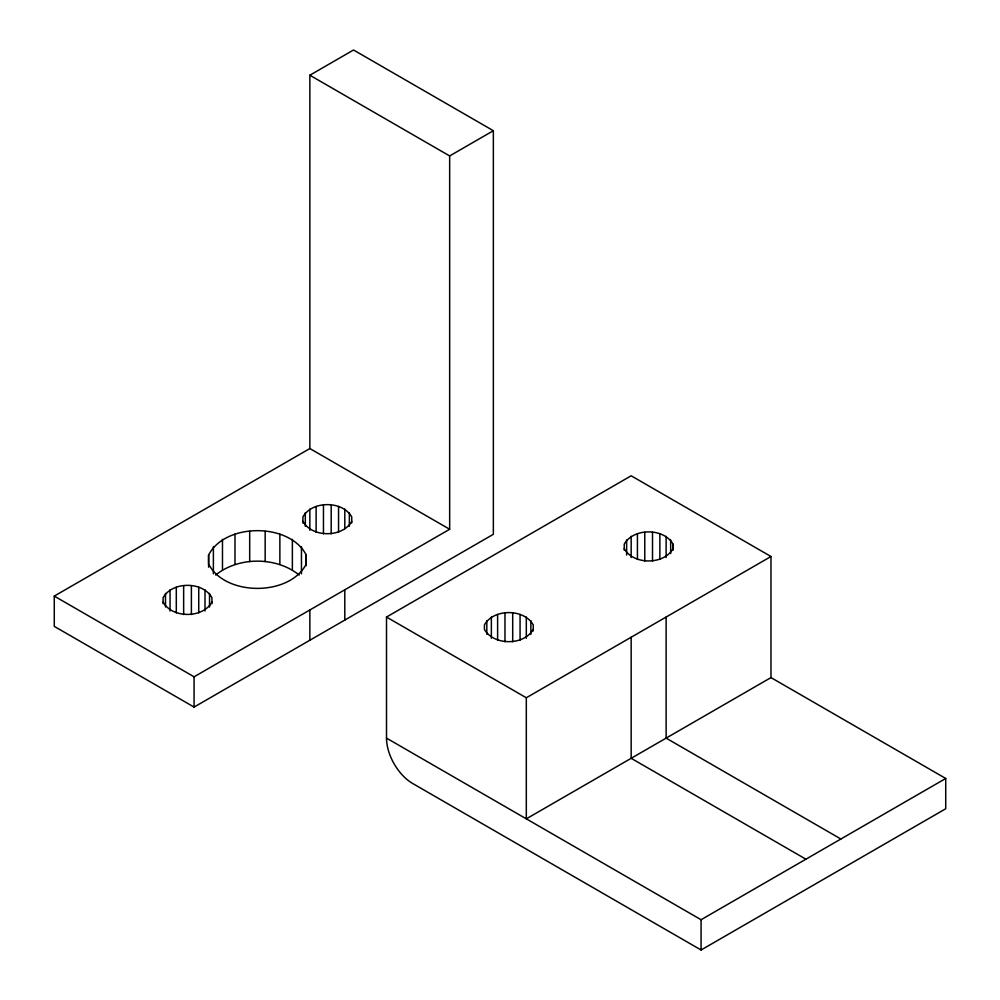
<?xml version="1.0" encoding="UTF-8"?>
<svg xmlns="http://www.w3.org/2000/svg" width="1000" height="1000" viewBox="0 0 1000 1000"><rect width="100%" height="100%" fill="white"/><g stroke="black" fill="none" stroke-linecap="round" stroke-linejoin="round"><path stroke-width="1.5" d="M208.6 555.062L208.6 563.987C225.05 596.512 289.8 596.512 306.25 563.987L306.25 555.062C289.8 522.537 225.05 522.537 208.6 555.062L208.6 567.175M211.938 603.7L211.938 597.65C202.75 581.25 172.288 581.25 163.113 597.65L163.113 603.7M211.938 602.112C202.75 618.525 172.288 618.525 163.113 602.112M351.737 522.987L351.737 516.938C342.562 500.525 312.1 500.525 302.913 516.938L302.913 522.987M351.737 521.4C342.562 537.8 312.1 537.8 302.913 521.4M533.25 630.95L533.25 624.9C524.075 608.5 493.6 608.5 484.425 624.9L484.425 629.438C493.713 645.738 524.062 645.763 533.25 629.362M624.237 548.65C633.413 565.05 663.875 565.05 673.05 548.65L673.05 544.188C663.875 527.775 633.413 527.775 624.237 544.188L624.237 550.237M215.65 575.037C238.637 556.512 276.212 556.512 299.188 575.037M309.85 75.225L353.537 50L493.35 130.712L493.35 534.3L194.075 707.087L54.275 626.375L54.275 596.1L309.85 448.537L449.663 529.263L449.663 155.938L309.85 75.225L309.85 448.537M449.663 155.938L493.35 130.712M54.275 596.1L194.075 676.812L449.663 529.263M770.975 677.588L945.725 778.475L945.725 808.75L701.075 950L412.725 783.525A37.075 21.4 60 0 1 386.512 738.125L386.512 617.05L631.163 475.788L770.975 556.512L770.975 677.588L526.312 818.838L526.312 697.763L770.975 556.512M386.512 738.125L701.075 919.725L945.725 778.475M840.875 839.013L666.125 738.125L666.125 617.05M386.512 617.05L526.312 697.763M805.925 859.2L631.163 758.3L631.163 637.225M701.075 919.725L701.075 950M673.05 544.188L673.05 550.237M670.662 539.938L670.662 553.562M666.125 536.325L666.125 557.513M659.862 533.7L659.862 559.438M652.513 532.325L652.513 561.075M644.775 532.325L644.775 561.075M637.425 533.7L637.425 559.438M631.163 536.325L631.163 557.513M626.625 539.938L626.625 555.075M530.862 620.65L530.862 634.275M526.312 617.05L526.312 638.237M520.062 614.425L520.062 640.15M512.7 613.038L512.7 641.8M504.975 613.038L504.975 641.8M497.612 614.425L497.612 640.15M491.362 617.05L491.362 638.237M486.812 620.65L486.812 634.275M349.35 512.688L349.35 526.312M344.8 509.075L344.8 528.75M344.8 589.8L344.8 620.062M338.55 506.45L338.55 532.188M331.188 505.075L331.188 533.825M323.462 505.075L323.462 533.825M316.112 506.45L316.112 532.188M309.85 509.075L309.85 530.262M309.85 609.975L309.85 640.238M306.25 555.062L306.25 565.65M305.312 512.688L305.312 526.312M301.462 546.575L301.462 573.812M292.375 539.35L292.375 569.612M279.862 534.1L279.862 564.362M265.163 531.337L265.163 561.613M249.688 531.337L249.688 561.613M234.988 534.1L234.988 564.362M222.475 539.35L222.475 569.612M213.388 546.575L213.388 573.812M209.537 593.4L209.537 607.025M205 589.8L205 610.988M198.738 587.175L198.738 612.9M194.075 676.812L194.075 707.087M191.388 585.788L191.388 614.55M183.65 585.788L183.65 614.55M176.3 587.175L176.3 612.9M170.05 589.8L170.05 610.988M165.5 593.4L165.5 607.025"/></g></svg>
